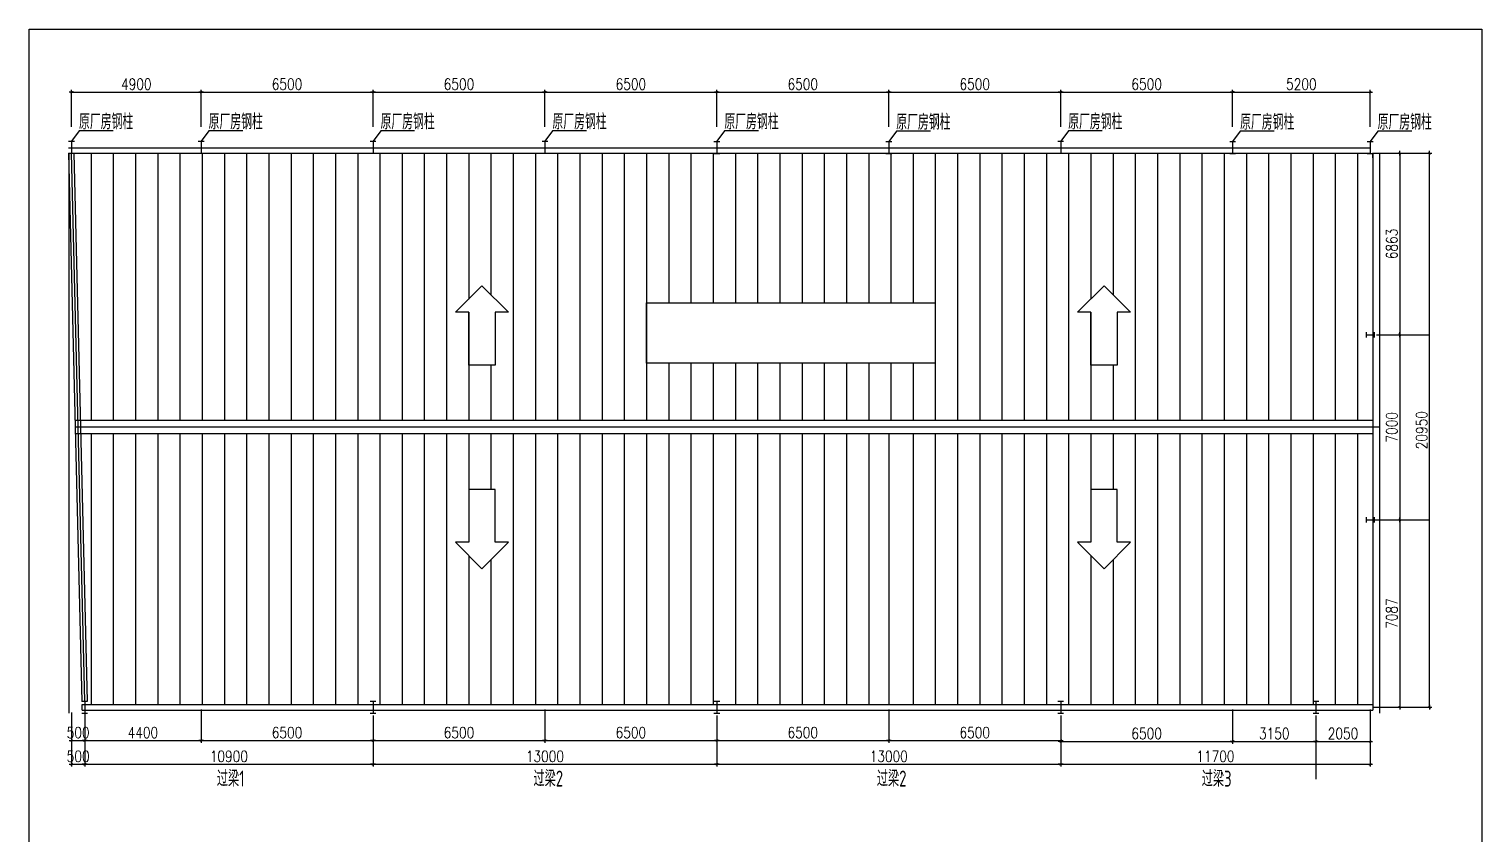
# Model space of a CAD drawing. Header units: millimetres. Extents: x 2287919 to 2522484, y -1845182 to -1736911.
# Drawn here: x 2394774 to 2449705, y -1767382 to -1736911 of the extents above; entities that cross this region are included whole.
import ezdxf

# ---------------------------------------------------------------- set-up
doc = ezdxf.new("R2010")
doc.units = ezdxf.units.MM
doc.header["$LTSCALE"] = 1000
doc.header["$PDMODE"] = 34
doc.styles.add('DIM_FONT', font='simplex.shx', dxfattribs={"width": 0.8, "bigfont": 'hztxt.shx'})
doc.styles.add('TSSD_Label', font='Tssdeng.shx', dxfattribs={"width": 0.7, "bigfont": 'hztxt.shx'})
doc.dimstyles.new('WGH(1)', dxfattribs={"dimscale": 1.2, "dimtxt": 100, "dimasz": 0.5, "dimexe": 75, "dimexo": 75, "dimgap": 75, "dimtad": 1, "dimdec": 0, "dimzin": 0, "dimdsep": 46, "dimtxsty": 'DIM_FONT', "dimblk1": '_DIMX', "dimblk2": '_DIMX', "dimsah": 1, "dimcen": 0.09, "dimclrd": 3, "dimclre": 3, "dimclrt": 7, "dimadec": 0, "dimazin": 0, "dimtfac": 1, "dimtdec": 0, "dimtix": 1, "dimtmove": 2, "dimatfit": 3, "dimldrblk": '_DIMX', "dimfxl": 1, "dimtolj": 1, "dimtzin": 0, "dimarcsym": 0})

# ---------------------------------------------------------------- blocks, each defined once
blk = doc.blocks.new('_DIMX')
blk.add_line((-150, 0), (150, 0))
at = {"const_width": 50}
blk.add_lwpolyline([(-70, -70), (70, 70)], dxfattribs=at)
blk = doc.blocks.new('*D1837')
at = {"color": 3, "lineweight": -2}
for p, q in [((2396378, -1740614), (2396378, -1739205)), ((2396379, -1739295), (2401278, -1739295)), ((2401278, -1740614), (2401278, -1739205))]:
    blk.add_line(p, q, dxfattribs=at)
at = {"layer": 'Defpoints', "color": 0}
for p in [(2401278, -1739295), (2396378, -1740704), (2401278, -1740704)]:
    blk.add_point(p, dxfattribs=at)
at = {"color": 3, "lineweight": -2, "xscale": 0.6, "yscale": 0.6, "zscale": 0.6, "rotation": 180}
blk.add_blockref('_DIMX', (2396378, -1739295), dxfattribs=at)
at = {"color": 3, "lineweight": -2, "xscale": 0.6, "yscale": 0.6, "zscale": 0.6}
blk.add_blockref('_DIMX', (2401278, -1739295), dxfattribs=at)
at = {"color": 7, "insert": (2398828, -1738995), "char_height": 420, "attachment_point": 5, "style": 'DIM_FONT'}
blk.add_mtext('\\A1;4900', dxfattribs=at)
blk = doc.blocks.new('*D1838')
at = {"color": 3, "lineweight": -2}
for p, q in [((2401278, -1740614), (2401278, -1739205)), ((2401279, -1739295), (2407778, -1739295)), ((2407778, -1740614), (2407778, -1739205))]:
    blk.add_line(p, q, dxfattribs=at)
at = {"layer": 'Defpoints', "color": 0}
for p in [(2407778, -1739295), (2401278, -1740704), (2407778, -1740704)]:
    blk.add_point(p, dxfattribs=at)
at = {"color": 3, "lineweight": -2, "xscale": 0.6, "yscale": 0.6, "zscale": 0.6, "rotation": 180}
blk.add_blockref('_DIMX', (2401278, -1739295), dxfattribs=at)
at = {"color": 3, "lineweight": -2, "xscale": 0.6, "yscale": 0.6, "zscale": 0.6}
blk.add_blockref('_DIMX', (2407778, -1739295), dxfattribs=at)
at = {"color": 7, "insert": (2404528, -1738995), "char_height": 420, "attachment_point": 5, "style": 'DIM_FONT'}
blk.add_mtext('\\A1;6500', dxfattribs=at)
blk = doc.blocks.new('*D1839')
at = {"color": 3, "lineweight": -2}
for p, q in [((2407778, -1740614), (2407778, -1739205)), ((2407779, -1739295), (2414278, -1739295)), ((2414278, -1740614), (2414278, -1739205))]:
    blk.add_line(p, q, dxfattribs=at)
at = {"layer": 'Defpoints', "color": 0}
for p in [(2414278, -1739295), (2407778, -1740704), (2414278, -1740704)]:
    blk.add_point(p, dxfattribs=at)
at = {"color": 3, "lineweight": -2, "xscale": 0.6, "yscale": 0.6, "zscale": 0.6, "rotation": 180}
blk.add_blockref('_DIMX', (2407778, -1739295), dxfattribs=at)
at = {"color": 3, "lineweight": -2, "xscale": 0.6, "yscale": 0.6, "zscale": 0.6}
blk.add_blockref('_DIMX', (2414278, -1739295), dxfattribs=at)
at = {"color": 7, "insert": (2411028, -1738995), "char_height": 420, "attachment_point": 5, "style": 'DIM_FONT'}
blk.add_mtext('\\A1;6500', dxfattribs=at)
blk = doc.blocks.new('*D1840')
at = {"color": 3, "lineweight": -2}
for p, q in [((2414278, -1740614), (2414278, -1739205)), ((2414279, -1739295), (2420778, -1739295)), ((2420778, -1740614), (2420778, -1739205))]:
    blk.add_line(p, q, dxfattribs=at)
at = {"layer": 'Defpoints', "color": 0}
for p in [(2420778, -1739295), (2414278, -1740704), (2420778, -1740704)]:
    blk.add_point(p, dxfattribs=at)
at = {"color": 3, "lineweight": -2, "xscale": 0.6, "yscale": 0.6, "zscale": 0.6, "rotation": 180}
blk.add_blockref('_DIMX', (2414278, -1739295), dxfattribs=at)
at = {"color": 3, "lineweight": -2, "xscale": 0.6, "yscale": 0.6, "zscale": 0.6}
blk.add_blockref('_DIMX', (2420778, -1739295), dxfattribs=at)
at = {"color": 7, "insert": (2417528, -1738995), "char_height": 420, "attachment_point": 5, "style": 'DIM_FONT'}
blk.add_mtext('\\A1;6500', dxfattribs=at)
blk = doc.blocks.new('*D1841')
at = {"color": 3, "lineweight": -2}
for p, q in [((2420778, -1740614), (2420778, -1739205)), ((2420779, -1739295), (2427278, -1739295)), ((2427278, -1740614), (2427278, -1739205))]:
    blk.add_line(p, q, dxfattribs=at)
at = {"layer": 'Defpoints', "color": 0}
for p in [(2427278, -1739295), (2420778, -1740704), (2427278, -1740704)]:
    blk.add_point(p, dxfattribs=at)
at = {"color": 3, "lineweight": -2, "xscale": 0.6, "yscale": 0.6, "zscale": 0.6, "rotation": 180}
blk.add_blockref('_DIMX', (2420778, -1739295), dxfattribs=at)
at = {"color": 3, "lineweight": -2, "xscale": 0.6, "yscale": 0.6, "zscale": 0.6}
blk.add_blockref('_DIMX', (2427278, -1739295), dxfattribs=at)
at = {"color": 7, "insert": (2424028, -1738995), "char_height": 420, "attachment_point": 5, "style": 'DIM_FONT'}
blk.add_mtext('\\A1;6500', dxfattribs=at)
blk = doc.blocks.new('*D1842')
at = {"color": 3, "lineweight": -2}
for p, q in [((2427278, -1740614), (2427278, -1739205)), ((2427279, -1739295), (2433778, -1739295)), ((2433778, -1740614), (2433778, -1739205))]:
    blk.add_line(p, q, dxfattribs=at)
at = {"layer": 'Defpoints', "color": 0}
for p in [(2433778, -1739295), (2427278, -1740704), (2433778, -1740704)]:
    blk.add_point(p, dxfattribs=at)
at = {"color": 3, "lineweight": -2, "xscale": 0.6, "yscale": 0.6, "zscale": 0.6, "rotation": 180}
blk.add_blockref('_DIMX', (2427278, -1739295), dxfattribs=at)
at = {"color": 3, "lineweight": -2, "xscale": 0.6, "yscale": 0.6, "zscale": 0.6}
blk.add_blockref('_DIMX', (2433778, -1739295), dxfattribs=at)
at = {"color": 7, "insert": (2430528, -1738995), "char_height": 420, "attachment_point": 5, "style": 'DIM_FONT'}
blk.add_mtext('\\A1;6500', dxfattribs=at)
blk = doc.blocks.new('*D1843')
at = {"color": 3, "lineweight": -2}
for p, q in [((2433778, -1740614), (2433778, -1739205)), ((2433779, -1739295), (2440278, -1739295)), ((2440278, -1740614), (2440278, -1739205))]:
    blk.add_line(p, q, dxfattribs=at)
at = {"layer": 'Defpoints', "color": 0}
for p in [(2440278, -1739295), (2433778, -1740704), (2440278, -1740704)]:
    blk.add_point(p, dxfattribs=at)
at = {"color": 3, "lineweight": -2, "xscale": 0.6, "yscale": 0.6, "zscale": 0.6, "rotation": 180}
blk.add_blockref('_DIMX', (2433778, -1739295), dxfattribs=at)
at = {"color": 3, "lineweight": -2, "xscale": 0.6, "yscale": 0.6, "zscale": 0.6}
blk.add_blockref('_DIMX', (2440278, -1739295), dxfattribs=at)
at = {"color": 7, "insert": (2437028, -1738995), "char_height": 420, "attachment_point": 5, "style": 'DIM_FONT'}
blk.add_mtext('\\A1;6500', dxfattribs=at)
blk = doc.blocks.new('*D1844')
at = {"color": 3, "lineweight": -2}
for p, q in [((2440278, -1740614), (2440278, -1739205)), ((2440279, -1739295), (2445478, -1739295)), ((2445478, -1740614), (2445478, -1739205))]:
    blk.add_line(p, q, dxfattribs=at)
at = {"layer": 'Defpoints', "color": 0}
for p in [(2445478, -1739295), (2440278, -1740704), (2445478, -1740704)]:
    blk.add_point(p, dxfattribs=at)
at = {"color": 3, "lineweight": -2, "xscale": 0.6, "yscale": 0.6, "zscale": 0.6, "rotation": 180}
blk.add_blockref('_DIMX', (2440278, -1739295), dxfattribs=at)
at = {"color": 3, "lineweight": -2, "xscale": 0.6, "yscale": 0.6, "zscale": 0.6}
blk.add_blockref('_DIMX', (2445478, -1739295), dxfattribs=at)
at = {"color": 7, "insert": (2442878, -1738995), "char_height": 420, "attachment_point": 5, "style": 'DIM_FONT'}
blk.add_mtext('\\A1;5200', dxfattribs=at)
blk = doc.blocks.new('*D1848')
at = {"color": 3, "lineweight": -2}
for p, q in [((2440278, -1762644), (2440278, -1763937)), ((2433778, -1762869), (2433778, -1763937)), ((2433779, -1763847), (2440278, -1763847))]:
    blk.add_line(p, q, dxfattribs=at)
at = {"layer": 'Defpoints', "color": 0}
for p in [(2440278, -1762554), (2433778, -1762779), (2440278, -1763847)]:
    blk.add_point(p, dxfattribs=at)
at = {"color": 3, "lineweight": -2, "xscale": 0.6, "yscale": 0.6, "zscale": 0.6, "rotation": 180}
blk.add_blockref('_DIMX', (2433778, -1763847), dxfattribs=at)
at = {"color": 3, "lineweight": -2, "xscale": 0.6, "yscale": 0.6, "zscale": 0.6}
blk.add_blockref('_DIMX', (2440278, -1763847), dxfattribs=at)
at = {"color": 7, "insert": (2437028, -1763547), "char_height": 420, "attachment_point": 5, "style": 'DIM_FONT'}
blk.add_mtext('\\A1;6500', dxfattribs=at)
blk = doc.blocks.new('*D1849')
at = {"color": 3, "lineweight": -2}
for p, q in [((2445478, -1762644), (2445478, -1763937)), ((2443428, -1763147), (2443428, -1763937)), ((2443429, -1763847), (2445478, -1763847))]:
    blk.add_line(p, q, dxfattribs=at)
at = {"layer": 'Defpoints', "color": 0}
for p in [(2445478, -1762554), (2443428, -1763057), (2445478, -1763847)]:
    blk.add_point(p, dxfattribs=at)
at = {"color": 3, "lineweight": -2, "xscale": 0.6, "yscale": 0.6, "zscale": 0.6, "rotation": 180}
blk.add_blockref('_DIMX', (2443428, -1763847), dxfattribs=at)
at = {"color": 3, "lineweight": -2, "xscale": 0.6, "yscale": 0.6, "zscale": 0.6}
blk.add_blockref('_DIMX', (2445478, -1763847), dxfattribs=at)
at = {"color": 7, "insert": (2444453, -1763547), "char_height": 420, "attachment_point": 5, "style": 'DIM_FONT'}
blk.add_mtext('\\A1;2050', dxfattribs=at)
blk = doc.blocks.new('*D1850')
at = {"color": 3, "lineweight": -2}
for p, q in [((2445568, -1741604), (2447817, -1741604)), ((2447727, -1762554), (2447727, -1741605)), ((2445568, -1762554), (2447817, -1762554))]:
    blk.add_line(p, q, dxfattribs=at)
at = {"layer": 'Defpoints', "color": 0}
for p in [(2445478, -1741604), (2447727, -1741604), (2445478, -1762554)]:
    blk.add_point(p, dxfattribs=at)
at = {"color": 3, "lineweight": -2, "xscale": 0.6, "yscale": 0.6, "zscale": 0.6}
for p, rotation in [((2447727, -1741604), 90), ((2447727, -1762554), 270)]:
    blk.add_blockref('_DIMX', p, dxfattribs=dict(at, rotation=rotation))
at = {"color": 7, "insert": (2447427, -1752079), "char_height": 420, "attachment_point": 5, "rotation": 90, "style": 'DIM_FONT'}
blk.add_mtext('\\A1;20950', dxfattribs=at)
blk = doc.blocks.new('*D1845')
at = {"color": 3, "lineweight": -2}
for p, q in [((2446046, -1741604), (2446689, -1741604)), ((2446599, -1741605), (2446599, -1748467)), ((2445777, -1748467), (2446689, -1748467))]:
    blk.add_line(p, q, dxfattribs=at)
at = {"layer": 'Defpoints', "color": 0}
for p in [(2445956, -1741604), (2445687, -1748467), (2446599, -1748467)]:
    blk.add_point(p, dxfattribs=at)
at = {"color": 3, "lineweight": -2, "xscale": 0.6, "yscale": 0.6, "zscale": 0.6}
for p, rotation in [((2446599, -1741604), 90), ((2446599, -1748467), 270)]:
    blk.add_blockref('_DIMX', p, dxfattribs=dict(at, rotation=rotation))
at = {"color": 7, "insert": (2446299, -1745036), "char_height": 420, "attachment_point": 5, "rotation": 90, "style": 'DIM_FONT'}
blk.add_mtext('\\A1;6863', dxfattribs=at)
blk = doc.blocks.new('*D1846')
at = {"color": 3, "lineweight": -2}
for p, q in [((2445718, -1748467), (2446689, -1748467)), ((2446599, -1748468), (2446599, -1755467)), ((2445568, -1755467), (2446689, -1755467))]:
    blk.add_line(p, q, dxfattribs=at)
at = {"layer": 'Defpoints', "color": 0}
for p in [(2445628, -1748467), (2445478, -1755467), (2446599, -1755467)]:
    blk.add_point(p, dxfattribs=at)
at = {"color": 3, "lineweight": -2, "xscale": 0.6, "yscale": 0.6, "zscale": 0.6}
for p, rotation in [((2446599, -1748467), 90), ((2446599, -1755467), 270)]:
    blk.add_blockref('_DIMX', p, dxfattribs=dict(at, rotation=rotation))
at = {"color": 7, "insert": (2446299, -1751967), "char_height": 420, "attachment_point": 5, "rotation": 90, "style": 'DIM_FONT'}
blk.add_mtext('\\A1;7000', dxfattribs=at)
blk = doc.blocks.new('*D1847')
at = {"color": 3, "lineweight": -2}
for p, q in [((2445568, -1755467), (2446689, -1755467)), ((2446599, -1755468), (2446599, -1762554)), ((2445922, -1762554), (2446689, -1762554))]:
    blk.add_line(p, q, dxfattribs=at)
at = {"layer": 'Defpoints', "color": 0}
for p in [(2445478, -1755467), (2445832, -1762554), (2446599, -1762554)]:
    blk.add_point(p, dxfattribs=at)
at = {"color": 3, "lineweight": -2, "xscale": 0.6, "yscale": 0.6, "zscale": 0.6}
for p, rotation in [((2446599, -1755467), 90), ((2446599, -1762554), 270)]:
    blk.add_blockref('_DIMX', p, dxfattribs=dict(at, rotation=rotation))
at = {"color": 7, "insert": (2446299, -1759011), "char_height": 420, "attachment_point": 5, "rotation": 90, "style": 'DIM_FONT'}
blk.add_mtext('\\A1;7087', dxfattribs=at)
blk = doc.blocks.new('*D1851')
at = {"color": 3, "lineweight": -2}
for p, q in [((2401278, -1762644), (2401278, -1763901)), ((2396878, -1762869), (2396878, -1763901)), ((2396879, -1763811), (2401278, -1763811))]:
    blk.add_line(p, q, dxfattribs=at)
at = {"layer": 'Defpoints', "color": 0}
for p in [(2401278, -1762554), (2396878, -1762779), (2401278, -1763811)]:
    blk.add_point(p, dxfattribs=at)
at = {"color": 3, "lineweight": -2, "xscale": 0.6, "yscale": 0.6, "zscale": 0.6, "rotation": 180}
blk.add_blockref('_DIMX', (2396878, -1763811), dxfattribs=at)
at = {"color": 3, "lineweight": -2, "xscale": 0.6, "yscale": 0.6, "zscale": 0.6}
blk.add_blockref('_DIMX', (2401278, -1763811), dxfattribs=at)
at = {"color": 7, "insert": (2399078, -1763511), "char_height": 420, "attachment_point": 5, "style": 'DIM_FONT'}
blk.add_mtext('\\A1;4400', dxfattribs=at)
blk = doc.blocks.new('*D1852')
at = {"color": 3, "lineweight": -2}
for p, q in [((2401278, -1762644), (2401278, -1763901)), ((2407778, -1762959), (2407778, -1763901)), ((2401279, -1763811), (2407778, -1763811))]:
    blk.add_line(p, q, dxfattribs=at)
at = {"layer": 'Defpoints', "color": 0}
for p in [(2401278, -1762554), (2407778, -1762869), (2407778, -1763811)]:
    blk.add_point(p, dxfattribs=at)
at = {"color": 3, "lineweight": -2, "xscale": 0.6, "yscale": 0.6, "zscale": 0.6, "rotation": 180}
blk.add_blockref('_DIMX', (2401278, -1763811), dxfattribs=at)
at = {"color": 3, "lineweight": -2, "xscale": 0.6, "yscale": 0.6, "zscale": 0.6}
blk.add_blockref('_DIMX', (2407778, -1763811), dxfattribs=at)
at = {"color": 7, "insert": (2404528, -1763511), "char_height": 420, "attachment_point": 5, "style": 'DIM_FONT'}
blk.add_mtext('\\A1;6500', dxfattribs=at)
blk = doc.blocks.new('*D1853')
at = {"color": 3, "lineweight": -2}
for p, q in [((2414278, -1762644), (2414278, -1763901)), ((2407778, -1762959), (2407778, -1763901)), ((2407779, -1763811), (2414278, -1763811))]:
    blk.add_line(p, q, dxfattribs=at)
at = {"layer": 'Defpoints', "color": 0}
for p in [(2414278, -1762554), (2407778, -1762869), (2414278, -1763811)]:
    blk.add_point(p, dxfattribs=at)
at = {"color": 3, "lineweight": -2, "xscale": 0.6, "yscale": 0.6, "zscale": 0.6, "rotation": 180}
blk.add_blockref('_DIMX', (2407778, -1763811), dxfattribs=at)
at = {"color": 3, "lineweight": -2, "xscale": 0.6, "yscale": 0.6, "zscale": 0.6}
blk.add_blockref('_DIMX', (2414278, -1763811), dxfattribs=at)
at = {"color": 7, "insert": (2411028, -1763511), "char_height": 420, "attachment_point": 5, "style": 'DIM_FONT'}
blk.add_mtext('\\A1;6500', dxfattribs=at)
blk = doc.blocks.new('*D1854')
at = {"color": 3, "lineweight": -2}
for p, q in [((2414278, -1762644), (2414278, -1763901)), ((2420778, -1763165), (2420778, -1763901)), ((2414279, -1763811), (2420778, -1763811))]:
    blk.add_line(p, q, dxfattribs=at)
at = {"layer": 'Defpoints', "color": 0}
for p in [(2414278, -1762554), (2420778, -1763075), (2420778, -1763811)]:
    blk.add_point(p, dxfattribs=at)
at = {"color": 3, "lineweight": -2, "xscale": 0.6, "yscale": 0.6, "zscale": 0.6, "rotation": 180}
blk.add_blockref('_DIMX', (2414278, -1763811), dxfattribs=at)
at = {"color": 3, "lineweight": -2, "xscale": 0.6, "yscale": 0.6, "zscale": 0.6}
blk.add_blockref('_DIMX', (2420778, -1763811), dxfattribs=at)
at = {"color": 7, "insert": (2417528, -1763511), "char_height": 420, "attachment_point": 5, "style": 'DIM_FONT'}
blk.add_mtext('\\A1;6500', dxfattribs=at)
blk = doc.blocks.new('*D1855')
at = {"color": 3, "lineweight": -2}
for p, q in [((2427278, -1762644), (2427278, -1763901)), ((2420778, -1763165), (2420778, -1763901)), ((2420779, -1763811), (2427278, -1763811))]:
    blk.add_line(p, q, dxfattribs=at)
at = {"layer": 'Defpoints', "color": 0}
for p in [(2427278, -1762554), (2420778, -1763075), (2427278, -1763811)]:
    blk.add_point(p, dxfattribs=at)
at = {"color": 3, "lineweight": -2, "xscale": 0.6, "yscale": 0.6, "zscale": 0.6, "rotation": 180}
blk.add_blockref('_DIMX', (2420778, -1763811), dxfattribs=at)
at = {"color": 3, "lineweight": -2, "xscale": 0.6, "yscale": 0.6, "zscale": 0.6}
blk.add_blockref('_DIMX', (2427278, -1763811), dxfattribs=at)
at = {"color": 7, "insert": (2424028, -1763511), "char_height": 420, "attachment_point": 5, "style": 'DIM_FONT'}
blk.add_mtext('\\A1;6500', dxfattribs=at)
blk = doc.blocks.new('*D1856')
at = {"color": 3, "lineweight": -2}
for p, q in [((2427278, -1762644), (2427278, -1763901)), ((2433778, -1763288), (2433778, -1763901)), ((2427279, -1763811), (2433778, -1763811))]:
    blk.add_line(p, q, dxfattribs=at)
at = {"layer": 'Defpoints', "color": 0}
for p in [(2427278, -1762554), (2433778, -1763198), (2433778, -1763811)]:
    blk.add_point(p, dxfattribs=at)
at = {"color": 3, "lineweight": -2, "xscale": 0.6, "yscale": 0.6, "zscale": 0.6, "rotation": 180}
blk.add_blockref('_DIMX', (2427278, -1763811), dxfattribs=at)
at = {"color": 3, "lineweight": -2, "xscale": 0.6, "yscale": 0.6, "zscale": 0.6}
blk.add_blockref('_DIMX', (2433778, -1763811), dxfattribs=at)
at = {"color": 7, "insert": (2430528, -1763511), "char_height": 420, "attachment_point": 5, "style": 'DIM_FONT'}
blk.add_mtext('\\A1;6500', dxfattribs=at)
blk = doc.blocks.new('*D1857')
at = {"color": 3, "lineweight": -2}
for p, q in [((2440278, -1762754), (2440278, -1763937)), ((2443428, -1762869), (2443428, -1763937)), ((2440279, -1763847), (2443428, -1763847))]:
    blk.add_line(p, q, dxfattribs=at)
at = {"layer": 'Defpoints', "color": 0}
for p in [(2440278, -1762664), (2443428, -1762779), (2443428, -1763847)]:
    blk.add_point(p, dxfattribs=at)
at = {"color": 3, "lineweight": -2, "xscale": 0.6, "yscale": 0.6, "zscale": 0.6, "rotation": 180}
blk.add_blockref('_DIMX', (2440278, -1763847), dxfattribs=at)
at = {"color": 3, "lineweight": -2, "xscale": 0.6, "yscale": 0.6, "zscale": 0.6}
blk.add_blockref('_DIMX', (2443428, -1763847), dxfattribs=at)
at = {"color": 7, "insert": (2441853, -1763547), "char_height": 420, "attachment_point": 5, "style": 'DIM_FONT'}
blk.add_mtext('\\A1;3150', dxfattribs=at)
blk = doc.blocks.new('*D1869')
at = {"color": 3, "lineweight": -2}
for p, q in [((2396878, -1762869), (2396878, -1764799)), ((2407778, -1762869), (2407778, -1764799)), ((2396879, -1764709), (2407778, -1764709))]:
    blk.add_line(p, q, dxfattribs=at)
at = {"layer": 'Defpoints', "color": 0}
for p in [(2396878, -1762779), (2407778, -1762779), (2407778, -1764709)]:
    blk.add_point(p, dxfattribs=at)
at = {"color": 3, "lineweight": -2, "xscale": 0.6, "yscale": 0.6, "zscale": 0.6, "rotation": 180}
blk.add_blockref('_DIMX', (2396878, -1764709), dxfattribs=at)
at = {"color": 3, "lineweight": -2, "xscale": 0.6, "yscale": 0.6, "zscale": 0.6}
blk.add_blockref('_DIMX', (2407778, -1764709), dxfattribs=at)
at = {"color": 7, "insert": (2402328, -1764409), "char_height": 420, "attachment_point": 5, "style": 'DIM_FONT'}
blk.add_mtext('\\A1;10900', dxfattribs=at)
blk = doc.blocks.new('*D1870')
at = {"color": 3, "lineweight": -2}
for p, q in [((2407778, -1762869), (2407778, -1764799)), ((2420778, -1762869), (2420778, -1764799)), ((2407779, -1764709), (2420778, -1764709))]:
    blk.add_line(p, q, dxfattribs=at)
at = {"layer": 'Defpoints', "color": 0}
for p in [(2407778, -1762779), (2420778, -1762779), (2420778, -1764709)]:
    blk.add_point(p, dxfattribs=at)
at = {"color": 3, "lineweight": -2, "xscale": 0.6, "yscale": 0.6, "zscale": 0.6, "rotation": 180}
blk.add_blockref('_DIMX', (2407778, -1764709), dxfattribs=at)
at = {"color": 3, "lineweight": -2, "xscale": 0.6, "yscale": 0.6, "zscale": 0.6}
blk.add_blockref('_DIMX', (2420778, -1764709), dxfattribs=at)
at = {"color": 7, "insert": (2414278, -1764409), "char_height": 420, "attachment_point": 5, "style": 'DIM_FONT'}
blk.add_mtext('\\A1;13000', dxfattribs=at)
blk = doc.blocks.new('*D1871')
at = {"color": 3, "lineweight": -2}
for p, q in [((2420778, -1762869), (2420778, -1764799)), ((2433778, -1762869), (2433778, -1764799)), ((2420779, -1764709), (2433778, -1764709))]:
    blk.add_line(p, q, dxfattribs=at)
at = {"layer": 'Defpoints', "color": 0}
for p in [(2420778, -1762779), (2433778, -1762779), (2433778, -1764709)]:
    blk.add_point(p, dxfattribs=at)
at = {"color": 3, "lineweight": -2, "xscale": 0.6, "yscale": 0.6, "zscale": 0.6, "rotation": 180}
blk.add_blockref('_DIMX', (2420778, -1764709), dxfattribs=at)
at = {"color": 3, "lineweight": -2, "xscale": 0.6, "yscale": 0.6, "zscale": 0.6}
blk.add_blockref('_DIMX', (2433778, -1764709), dxfattribs=at)
at = {"color": 7, "insert": (2427278, -1764409), "char_height": 420, "attachment_point": 5, "style": 'DIM_FONT'}
blk.add_mtext('\\A1;13000', dxfattribs=at)
blk = doc.blocks.new('*D1868')
at = {"color": 3, "lineweight": -2}
for p, q in [((2433778, -1763493), (2433778, -1764799)), ((2445478, -1763493), (2445478, -1764799)), ((2433779, -1764709), (2445478, -1764709))]:
    blk.add_line(p, q, dxfattribs=at)
at = {"layer": 'Defpoints', "color": 0}
for p in [(2433778, -1763403), (2445478, -1763403), (2445478, -1764709)]:
    blk.add_point(p, dxfattribs=at)
at = {"color": 3, "lineweight": -2, "xscale": 0.6, "yscale": 0.6, "zscale": 0.6, "rotation": 180}
blk.add_blockref('_DIMX', (2433778, -1764709), dxfattribs=at)
at = {"color": 3, "lineweight": -2, "xscale": 0.6, "yscale": 0.6, "zscale": 0.6}
blk.add_blockref('_DIMX', (2445478, -1764709), dxfattribs=at)
at = {"color": 7, "insert": (2439628, -1764409), "char_height": 420, "attachment_point": 5, "style": 'DIM_FONT'}
blk.add_mtext('\\A1;11700', dxfattribs=at)
blk = doc.blocks.new('*D1866')
at = {"color": 3, "lineweight": -2}
for p, q in [((2396878, -1762644), (2396878, -1763901)), ((2396378, -1762754), (2396378, -1763901)), ((2396378, -1763811), (2396377, -1763811)), ((2396378, -1763811), (2396878, -1763811)), ((2396879, -1763811), (2396880, -1763811))]:
    blk.add_line(p, q, dxfattribs=at)
at = {"layer": 'Defpoints', "color": 0}
for p in [(2396378, -1762664), (2396878, -1762554), (2396878, -1763811)]:
    blk.add_point(p, dxfattribs=at)
at = {"color": 3, "lineweight": -2, "xscale": 0.6, "yscale": 0.6, "zscale": 0.6}
blk.add_blockref('_DIMX', (2396378, -1763811), dxfattribs=at)
at = {"color": 3, "lineweight": -2, "xscale": 0.6, "yscale": 0.6, "zscale": 0.6, "rotation": 180}
blk.add_blockref('_DIMX', (2396878, -1763811), dxfattribs=at)
at = {"color": 7, "insert": (2396628, -1763511), "char_height": 420, "attachment_point": 5, "style": 'DIM_FONT'}
blk.add_mtext('\\A1;500', dxfattribs=at)
blk = doc.blocks.new('*D1867')
at = {"color": 3, "lineweight": -2}
for p, q in [((2396880, -1763791), (2396880, -1764799)), ((2396380, -1763901), (2396380, -1764799)), ((2396379, -1764709), (2396378, -1764709)), ((2396380, -1764709), (2396880, -1764709)), ((2396880, -1764709), (2396881, -1764709))]:
    blk.add_line(p, q, dxfattribs=at)
at = {"layer": 'Defpoints', "color": 0}
for p in [(2396380, -1763811), (2396880, -1763701), (2396880, -1764709)]:
    blk.add_point(p, dxfattribs=at)
at = {"color": 3, "lineweight": -2, "xscale": 0.6, "yscale": 0.6, "zscale": 0.6}
blk.add_blockref('_DIMX', (2396380, -1764709), dxfattribs=at)
at = {"color": 3, "lineweight": -2, "xscale": 0.6, "yscale": 0.6, "zscale": 0.6, "rotation": 180}
blk.add_blockref('_DIMX', (2396880, -1764709), dxfattribs=at)
at = {"color": 7, "insert": (2396630, -1764409), "char_height": 420, "attachment_point": 5, "style": 'DIM_FONT'}
blk.add_mtext('\\A1;500', dxfattribs=at)

msp = doc.modelspace()

# ---------------------------------------------------------------- linework, layer by layer
for p, q in [((2396668, -1740759.6), (2396378.4, -1741154.2)), ((2397950.8, -1740759.6), (2396668, -1740759.6)), ((2401568, -1740759.6), (2401278.4, -1741154.2)), ((2402850.8, -1740759.6), (2401568, -1740759.6)), ((2408068, -1740759.6), (2407778.4, -1741154.2)), ((2409350.8, -1740759.6), (2408068, -1740759.6)), ((2414568, -1740759.6), (2414278.4, -1741154.2)), ((2415850.8, -1740759.6), (2414568, -1740759.6)), ((2421068, -1740759.6), (2420778.4, -1741154.2)), ((2422350.8, -1740759.6), (2421068, -1740759.6)), ((2427568, -1740773.6), (2427278.4, -1741168.1)), ((2428850.8, -1740773.6), (2427568, -1740773.6)), ((2434068, -1740759.6), (2433778.4, -1741154.2)), ((2435350.8, -1740759.6), (2434068, -1740759.6)), ((2440568, -1740773.6), (2440278.4, -1741168.1)), ((2441850.8, -1740773.6), (2440568, -1740773.6)), ((2445768, -1740773.6), (2445478.4, -1741168.1)), ((2447050.8, -1740773.6), (2445768, -1740773.6)), ((2396268.4, -1741154.2), (2396488.4, -1741154.2)), ((2396378.4, -1741154.2), (2396378.4, -1741604.2)), ((2401168.4, -1741154.2), (2401388.4, -1741154.2)), ((2401278.4, -1741154.2), (2401278.4, -1741604.2)), ((2407668.4, -1741154.2), (2407888.4, -1741154.2)), ((2407778.4, -1741154.2), (2407778.4, -1741604.2)), ((2414168.4, -1741154.2), (2414388.4, -1741154.2)), ((2414278.4, -1741154.2), (2414278.4, -1741604.2)), ((2420668.4, -1741168.1), (2420888.4, -1741168.1)), ((2420778.4, -1741168.1), (2420778.4, -1741618.1)), ((2427168.4, -1741168.1), (2427388.4, -1741168.1)), ((2427278.4, -1741168.1), (2427278.4, -1741618.1)), ((2433668.4, -1741154.2), (2433888.4, -1741154.2)), ((2433778.4, -1741154.2), (2433778.4, -1741604.2)), ((2440168.4, -1741168.1), (2440388.4, -1741168.1)), ((2440278.4, -1741168.1), (2440278.4, -1741618.1)), ((2445368.4, -1741168.1), (2445588.4, -1741168.1)), ((2445478.4, -1741168.1), (2445478.4, -1741618.1)), ((2396278.4, -1741604.2), (2396278.4, -1762780)), ((2396778.4, -1762331.6), (2396278.4, -1741606.6)), ((2396878.4, -1762329.2), (2396378.4, -1741604.2)), ((2396978.4, -1762326.8), (2396478.4, -1741601.8)), ((2397118.4, -1741604.2), (2397118.4, -1751717.2)), ((2397958.4, -1741604.2), (2397958.4, -1751717.2)), ((2398798.4, -1741604.2), (2398798.4, -1751717.2)), ((2399638.4, -1741604.2), (2399638.4, -1751717.2)), ((2400478.4, -1741604.2), (2400478.4, -1751717.2)), ((2401168.4, -1741604.2), (2401388.4, -1741604.2)), ((2401318.4, -1741604.2), (2401318.4, -1751717.2)), ((2402158.4, -1741604.2), (2402158.4, -1751717.2)), ((2402998.4, -1741604.2), (2402998.4, -1751717.2)), ((2403838.4, -1741604.2), (2403838.4, -1751717.2)), ((2404678.4, -1741604.2), (2404678.4, -1751717.2)), ((2405518.4, -1741604.2), (2405518.4, -1751717.2)), ((2406358.4, -1741604.2), (2406358.4, -1751717.2)), ((2407198.4, -1741604.2), (2407198.4, -1751717.2)), ((2407668.4, -1741604.2), (2407888.4, -1741604.2)), ((2408038.4, -1741604.2), (2408038.4, -1751717.2)), ((2408878.4, -1741604.2), (2408878.4, -1751717.2)), ((2409718.4, -1741604.2), (2409718.4, -1751717.2)), ((2410558.4, -1741604.2), (2410558.4, -1751717.2)), ((2411398.4, -1741604.2), (2411398.4, -1747120)), ((2412238.4, -1741604.2), (2412238.4, -1746960)), ((2413078.4, -1741604.2), (2413078.4, -1751717.2)), ((2413918.4, -1741604.2), (2413918.4, -1751717.2)), ((2414168.4, -1741604.2), (2414388.4, -1741604.2)), ((2414758.4, -1741604.2), (2414758.4, -1751717.2)), ((2415598.4, -1741604.2), (2415598.4, -1751717.2)), ((2416438.4, -1741604.2), (2416438.4, -1751717.2)), ((2417278.4, -1741604.2), (2417278.4, -1751717.2)), ((2418118.4, -1741604.2), (2418118.4, -1751717.2)), ((2418958.4, -1741604.2), (2418958.4, -1747260)), ((2419798.4, -1741604.2), (2419798.4, -1747260)), ((2420638.4, -1741604.2), (2420638.4, -1747260)), ((2420668.4, -1741618.1), (2420888.4, -1741618.1)), ((2421478.4, -1741604.2), (2421478.4, -1747260)), ((2422318.4, -1741604.2), (2422318.4, -1747260)), ((2423158.4, -1741604.2), (2423158.4, -1747260)), ((2423998.4, -1741604.2), (2423998.4, -1747260)), ((2424838.4, -1741604.2), (2424838.4, -1747260)), ((2425678.4, -1741604.2), (2425678.4, -1747260)), ((2426518.4, -1741604.2), (2426518.4, -1747260)), ((2427168.4, -1741618.1), (2427388.4, -1741618.1)), ((2427358.4, -1741604.2), (2427358.4, -1741618.1)), ((2427358.4, -1741604.2), (2427358.4, -1747260)), ((2428198.4, -1741604.2), (2428198.4, -1747260)), ((2429038.4, -1741604.2), (2429038.4, -1751717.2)), ((2429878.4, -1741604.2), (2429878.4, -1751717.2)), ((2430718.4, -1741604.2), (2430718.4, -1751717.2)), ((2431558.4, -1741604.2), (2431558.4, -1751717.2)), ((2432398.4, -1741604.2), (2432398.4, -1751717.2)), ((2433238.4, -1741604.2), (2433238.4, -1751717.2)), ((2433668.4, -1741604.2), (2433888.4, -1741604.2)), ((2434078.4, -1741604.2), (2434078.4, -1751717.2)), ((2434918.4, -1741604.2), (2434918.4, -1747120)), ((2435758.4, -1741604.2), (2435758.4, -1746960)), ((2436598.4, -1741604.2), (2436598.4, -1751717.2)), ((2437438.4, -1741604.2), (2437438.4, -1751717.2)), ((2438278.4, -1741604.2), (2438278.4, -1751717.2)), ((2439118.4, -1741604.2), (2439118.4, -1751717.2)), ((2439958.4, -1741604.2), (2439958.4, -1751717.2)), ((2440168.4, -1741618.1), (2440388.4, -1741618.1)), ((2440798.4, -1741604.2), (2440798.4, -1751717.2)), ((2441638.4, -1741604.2), (2441638.4, -1751717.2)), ((2442478.4, -1741604.2), (2442478.4, -1751717.2)), ((2443318.4, -1741604.2), (2443318.4, -1751717.2)), ((2444158.4, -1741604.2), (2444158.4, -1751717.2)), ((2444998.4, -1741604.2), (2444998.4, -1751717.2)), ((2445368.4, -1741618.1), (2445588.4, -1741618.1)), ((2445838.4, -1741604.2), (2445838.4, -1762780)), ((2410898.4, -1747620), (2411898.4, -1746620)), ((2411898.4, -1746620), (2412898.4, -1747620)), ((2434418.4, -1747620), (2435418.4, -1746620)), ((2435418.4, -1746620), (2436418.4, -1747620)), ((2411398.4, -1747620), (2410898.4, -1747620)), ((2411398.4, -1749620), (2411398.4, -1747620)), ((2411398.4, -1747620), (2411398.4, -1751717.2)), ((2412898.4, -1747620), (2412398.4, -1747620)), ((2412398.4, -1747620), (2412398.4, -1747820)), ((2412398.4, -1747820), (2412398.4, -1749620)), ((2434918.4, -1747620), (2434418.4, -1747620)), ((2434918.4, -1749620), (2434918.4, -1747620)), ((2434918.4, -1747620), (2434918.4, -1751717.2)), ((2436418.4, -1747620), (2435918.4, -1747620)), ((2435918.4, -1747620), (2435918.4, -1747820)), ((2435918.4, -1747820), (2435918.4, -1749620)), ((2445328.4, -1748367.2), (2445328.4, -1748567.2)), ((2445328.4, -1748467.2), (2445628.4, -1748467.2)), ((2445628.4, -1748367.2), (2445628.4, -1748567.2)), ((2418958.4, -1749550), (2418958.4, -1751717.2)), ((2419798.4, -1749550), (2419798.4, -1751717.2)), ((2420638.4, -1749550), (2420638.4, -1751717.2)), ((2421478.4, -1749550), (2421478.4, -1751717.2)), ((2422318.4, -1749550), (2422318.4, -1751717.2)), ((2423158.4, -1749550), (2423158.4, -1751717.2)), ((2423998.4, -1749550), (2423998.4, -1751717.2)), ((2424838.4, -1749550), (2424838.4, -1751717.2)), ((2425678.4, -1749550), (2425678.4, -1751717.2)), ((2426518.4, -1749550), (2426518.4, -1751717.2)), ((2427358.4, -1749550), (2427358.4, -1751717.2)), ((2428198.4, -1749550), (2428198.4, -1751717.2)), ((2412398.4, -1749620), (2411398.4, -1749620)), ((2412238.4, -1749620), (2412238.4, -1751717.2)), ((2435918.4, -1749620), (2434918.4, -1749620)), ((2435758.4, -1749620), (2435758.4, -1751717.2)), ((2397118.4, -1752217.2), (2397118.4, -1762444.2)), ((2397958.4, -1752217.2), (2397958.4, -1762444.2)), ((2398798.4, -1752217.2), (2398798.4, -1762444.2)), ((2399638.4, -1752217.2), (2399638.4, -1762444.2)), ((2400478.4, -1752217.2), (2400478.4, -1762444.2)), ((2401318.4, -1752217.2), (2401318.4, -1762444.2)), ((2402158.4, -1752217.2), (2402158.4, -1762444.2)), ((2402998.4, -1752217.2), (2402998.4, -1762444.2)), ((2403838.4, -1752217.2), (2403838.4, -1762444.2)), ((2404678.4, -1752217.2), (2404678.4, -1762444.2)), ((2405518.4, -1752217.2), (2405518.4, -1762444.2)), ((2406358.4, -1752217.2), (2406358.4, -1762444.2)), ((2407198.4, -1752217.2), (2407198.4, -1762444.2)), ((2408038.4, -1752217.2), (2408038.4, -1762444.2)), ((2408878.4, -1752217.2), (2408878.4, -1762444.2)), ((2409718.4, -1752217.2), (2409718.4, -1762444.2)), ((2410558.4, -1752217.2), (2410558.4, -1762444.2)), ((2411398.4, -1752217.2), (2411398.4, -1756314.3)), ((2412238.4, -1752217.2), (2412238.4, -1754314.3)), ((2413078.4, -1752217.2), (2413078.4, -1762444.2)), ((2413918.4, -1752217.2), (2413918.4, -1762444.2)), ((2414758.4, -1752217.2), (2414758.4, -1762444.2)), ((2415598.4, -1752217.2), (2415598.4, -1762444.2)), ((2416438.4, -1752217.2), (2416438.4, -1762444.2)), ((2417278.4, -1752217.2), (2417278.4, -1762444.2)), ((2418118.4, -1752217.2), (2418118.4, -1762444.2)), ((2418958.4, -1752217.2), (2418958.4, -1762444.2)), ((2419798.4, -1752217.2), (2419798.4, -1762444.2)), ((2420638.4, -1752217.2), (2420638.4, -1762444.2)), ((2421478.4, -1752217.2), (2421478.4, -1762444.2)), ((2422318.4, -1752217.2), (2422318.4, -1762444.2)), ((2423158.4, -1752217.2), (2423158.4, -1762444.2)), ((2423998.4, -1752217.2), (2423998.4, -1762444.2)), ((2424838.4, -1752217.2), (2424838.4, -1762444.2)), ((2425678.4, -1752217.2), (2425678.4, -1762444.2)), ((2426518.4, -1752217.2), (2426518.4, -1762444.2)), ((2427278.4, -1752217.2), (2427278.4, -1762444.2)), ((2428198.4, -1752217.2), (2428198.4, -1762444.2)), ((2429038.4, -1752217.2), (2429038.4, -1762444.2)), ((2429878.4, -1752217.2), (2429878.4, -1762444.2)), ((2430718.4, -1752217.2), (2430718.4, -1762444.2)), ((2431558.4, -1752217.2), (2431558.4, -1762444.2)), ((2432398.4, -1752217.2), (2432398.4, -1762444.2)), ((2433238.4, -1752217.2), (2433238.4, -1762444.2)), ((2434078.4, -1752217.2), (2434078.4, -1762444.2)), ((2434918.4, -1752217.2), (2434918.4, -1756314.3)), ((2435758.4, -1752217.2), (2435758.4, -1754314.3)), ((2436598.4, -1752217.2), (2436598.4, -1762444.2)), ((2437438.4, -1752217.2), (2437438.4, -1762444.2)), ((2438278.4, -1752217.2), (2438278.4, -1762444.2)), ((2439118.4, -1752217.2), (2439118.4, -1762444.2)), ((2439958.4, -1752217.2), (2439958.4, -1762444.2)), ((2440798.4, -1752217.2), (2440798.4, -1762444.2)), ((2441638.4, -1752217.2), (2441638.4, -1762444.2)), ((2442478.4, -1752217.2), (2442478.4, -1762444.2)), ((2443318.4, -1752217.2), (2443318.4, -1762444.2)), ((2444158.4, -1752217.2), (2444158.4, -1762444.2)), ((2444998.4, -1752217.2), (2444998.4, -1762444.2)), ((2411398.4, -1754314.3), (2411398.4, -1756314.3)), ((2412398.4, -1754314.3), (2411398.4, -1754314.3)), ((2412398.4, -1756114.3), (2412398.4, -1754314.3)), ((2434918.4, -1754314.3), (2434918.4, -1756314.3)), ((2435918.4, -1754314.3), (2434918.4, -1754314.3)), ((2435918.4, -1756114.3), (2435918.4, -1754314.3)), ((2445328.4, -1755367.2), (2445328.4, -1755567.2)), ((2445328.4, -1755467.2), (2445628.4, -1755467.2)), ((2445628.4, -1755367.2), (2445628.4, -1755567.2)), ((2412398.4, -1756314.3), (2412398.4, -1756114.3)), ((2435918.4, -1756314.3), (2435918.4, -1756114.3)), ((2411398.4, -1756314.3), (2410898.4, -1756314.3)), ((2410898.4, -1756314.3), (2411898.4, -1757314.3)), ((2411898.4, -1757314.3), (2412898.4, -1756314.3)), ((2412898.4, -1756314.3), (2412398.4, -1756314.3)), ((2434918.4, -1756314.3), (2434418.4, -1756314.3)), ((2434418.4, -1756314.3), (2435418.4, -1757314.3)), ((2435418.4, -1757314.3), (2436418.4, -1756314.3)), ((2436418.4, -1756314.3), (2435918.4, -1756314.3)), ((2411398.4, -1756814.3), (2411398.4, -1762444.2)), ((2412238.4, -1756974.3), (2412238.4, -1762444.2)), ((2434918.4, -1756814.3), (2434918.4, -1762444.2)), ((2435758.4, -1756974.3), (2435758.4, -1762444.2)), ((2396768.4, -1762329.2), (2396988.4, -1762329.2)), ((2396778.4, -1762664.2), (2396778.4, -1762444.2)), ((2396878.4, -1762329.2), (2396878.4, -1762779.2)), ((2407668.4, -1762329.2), (2407888.4, -1762329.2)), ((2407778.4, -1762329.2), (2407778.4, -1762779.2)), ((2420668.4, -1762329.2), (2420888.4, -1762329.2)), ((2420778.4, -1762329.2), (2420778.4, -1762779.2)), ((2433668.4, -1762329.2), (2433888.4, -1762329.2)), ((2433778.4, -1762329.2), (2433778.4, -1762779.2)), ((2443318.4, -1762329.2), (2443538.4, -1762329.2)), ((2443428.4, -1762329.2), (2443428.4, -1762779.2)), ((2396768.4, -1762779.2), (2396988.4, -1762779.2)), ((2407668.4, -1762779.2), (2407888.4, -1762779.2)), ((2420668.4, -1762779.2), (2420888.4, -1762779.2)), ((2433668.4, -1762779.2), (2433888.4, -1762779.2)), ((2443318.4, -1762779.2), (2443538.4, -1762779.2)), ((2443318.4, -1762779.2), (2443318.4, -1762780))]:
    msp.add_line(p, q)
at = {"color": 1}
for p, q in [((2396268.4, -1741404.2), (2396488.4, -1741404.2)), ((2396268.4, -1741604.2), (2396488.4, -1741604.2)), ((2396378.4, -1741404.2), (2445478.4, -1741404.2)), ((2396378.4, -1741604.2), (2445478.4, -1741604.2)), ((2445578.4, -1741618.1), (2445578.4, -1762664.2)), ((2396728.4, -1751967.2), (2396528.4, -1751967.2)), ((2445838.4, -1751967.2), (2396728.4, -1751967.2)), ((2434078.4, -1751967.2), (2421478.4, -1751967.2)), ((2439958.4, -1751967.2), (2434918.4, -1751967.2)), ((2443318.4, -1751967.2), (2440798.4, -1751967.2)), ((2396778.4, -1762444.2), (2445578.4, -1762444.2)), ((2396778.4, -1762664.2), (2445578.4, -1762664.2))]:
    msp.add_line(p, q, dxfattribs=at)
at = {"color": 6}
for p, q in [((2396278.4, -1741604.2), (2396278.4, -1741784.2)), ((2445578.4, -1741784.2), (2445578.4, -1741604.2))]:
    msp.add_line(p, q, dxfattribs=at)
at = {"color": 3}
for p, q in [((2446689.2, -1748467.2), (2447726.6, -1748467.2)), ((2446689.2, -1755467.2), (2447726.6, -1755467.2)), ((2443428.4, -1763936.8), (2443428.4, -1765274.2))]:
    msp.add_line(p, q, dxfattribs=at)
at = {"color": 2}
for p, q in [((2445578.4, -1751717.2), (2396528.4, -1751717.2)), ((2420638.4, -1752217.2), (2396528.4, -1752217.2)), ((2445578.4, -1752217.2), (2420638.4, -1752217.2))]:
    msp.add_line(p, q, dxfattribs=at)
for points in [[(2394773.9, -1736911), (2449705.5, -1736911), (2449705.5, -1768081.5), (2394773.9, -1768081.5)], [(2418118.4, -1747260), (2429038.4, -1747260), (2429038.4, -1749550), (2418118.4, -1749550)]]:
    msp.add_lwpolyline(points, close=True)

# ---------------------------------------------------------------- texts
at = {"lineweight": -3, "style": 'TSSD_Label', "width": 0.7}
for s, height, p in [('原厂房钢柱', 586.09, (2396661.8, -1740705.5)), ('原厂房钢柱', 586.09, (2401561.8, -1740705.5)), ('原厂房钢柱', 586.09, (2408061.8, -1740705.5)), ('原厂房钢柱', 586.09, (2414561.8, -1740705.5)), ('原厂房钢柱', 586.09, (2421061.8, -1740705.5)), ('原厂房钢柱', 586.09, (2427561.8, -1740719.5)), ('原厂房钢柱', 586.09, (2434061.8, -1740705.5)), ('原厂房钢柱', 586.09, (2440561.8, -1740719.5)), ('原厂房钢柱', 586.09, (2445761.8, -1740719.5)), ('过梁1', 603.54, (2401875.1, -1765552.4)), ('过梁2', 603.54, (2413844.2, -1765552.4)), ('过梁2', 603.54, (2426828.1, -1765552.4)), ('过梁3', 603.54, (2439111.6, -1765557))]:
    msp.add_text(s, height=height, dxfattribs=at).set_placement(p)

# ---------------------------------------------------------------- dimensions: what is measured, and where the dimension line sits
for base, p1, p2, picture, middle in [((2401278.4, -1739295.3), (2396378.4, -1740703.9), (2401278.4, -1740703.9), '*D1837', (2398828.4, -1738995.3)), ((2407778.4, -1739295.3), (2401278.4, -1740703.9), (2407778.4, -1740703.9), '*D1838', (2404528.4, -1738995.3)), ((2414278.4, -1739295.3), (2407778.4, -1740703.9), (2414278.4, -1740703.9), '*D1839', (2411028.4, -1738995.3)), ((2420778.4, -1739295.3), (2414278.4, -1740703.9), (2420778.4, -1740703.9), '*D1840', (2417528.4, -1738995.3)), ((2427278.4, -1739295.3), (2420778.4, -1740703.9), (2427278.4, -1740703.9), '*D1841', (2424028.4, -1738995.3)), ((2433778.4, -1739295.3), (2427278.4, -1740703.9), (2433778.4, -1740703.9), '*D1842', (2430528.4, -1738995.3)), ((2440278.4, -1739295.3), (2433778.4, -1740703.9), (2440278.4, -1740703.9), '*D1843', (2437028.4, -1738995.3)), ((2445478.4, -1739295.3), (2440278.4, -1740703.9), (2445478.4, -1740703.9), '*D1844', (2442878.4, -1738995.3)), ((2396878.4, -1763811.2), (2396378.4, -1762664.2), (2396878.4, -1762554.2), '*D1866', (2396628.4, -1763511.2)), ((2401278.4, -1763811.2), (2396878.4, -1762779.2), (2401278.4, -1762554.2), '*D1851', (2399078.4, -1763511.2)), ((2407778.4, -1763811.2), (2401278.4, -1762554.2), (2407778.4, -1762869.2), '*D1852', (2404528.4, -1763511.2)), ((2414278.4, -1763811.2), (2407778.4, -1762869.2), (2414278.4, -1762554.2), '*D1853', (2411028.4, -1763511.2)), ((2420778.4, -1763811.2), (2414278.4, -1762554.2), (2420778.4, -1763074.9), '*D1854', (2417528.4, -1763511.2)), ((2427278.4, -1763811.2), (2420778.4, -1763074.9), (2427278.4, -1762554.2), '*D1855', (2424028.4, -1763511.2)), ((2433778.4, -1763811.2), (2427278.4, -1762554.2), (2433778.4, -1763198.4), '*D1856', (2430528.4, -1763511.2)), ((2440278.4, -1763846.8), (2433778.4, -1762779.2), (2440278.4, -1762554.2), '*D1848', (2437028.4, -1763546.8)), ((2443428.4, -1763846.8), (2440278.4, -1762664.2), (2443428.4, -1762779.2), '*D1857', (2441853.4, -1763546.8)), ((2445478.4, -1763846.8), (2443428.4, -1763056.9), (2445478.4, -1762554.2), '*D1849', (2444453.4, -1763546.8)), ((2407778.4, -1764709.5), (2396878.4, -1762779.2), (2407778.4, -1762779.2), '*D1869', (2402328.4, -1764409.5)), ((2420778.4, -1764709.5), (2407778.4, -1762779.2), (2420778.4, -1762779.2), '*D1870', (2414278.4, -1764409.5)), ((2433778.4, -1764709.5), (2420778.4, -1762779.2), (2433778.4, -1762779.2), '*D1871', (2427278.4, -1764409.5)), ((2396879.6, -1764709.5), (2396379.6, -1763811.2), (2396879.6, -1763701.2), '*D1867', (2396629.6, -1764409.5)), ((2445478.4, -1764709.5), (2433778.4, -1763403), (2445478.4, -1763403), '*D1868', (2439628.4, -1764409.5))]:
    dim = msp.add_linear_dim(base=base, p1=p1, p2=p2, dimstyle='WGH(1)', override={"dimtxt": 350})
    dim.commit()
    dim.dimension.update_dxf_attribs({"geometry": picture, "text_midpoint": middle})
for base, p1, p2, picture, middle in [((2447726.6, -1741604.2), (2445478.4, -1762554.2), (2445478.4, -1741604.2), '*D1850', (2447426.6, -1752079.2)), ((2446599.2, -1748467.2), (2445955.6, -1741604.2), (2445686.7, -1748467.2), '*D1845', (2446299.2, -1745035.7)), ((2446599.2, -1755467.2), (2445628.4, -1748467.2), (2445478.4, -1755467.2), '*D1846', (2446299.2, -1751967.2)), ((2446599.2, -1762554.2), (2445478.4, -1755467.2), (2445831.8, -1762554.2), '*D1847', (2446299.2, -1759010.7))]:
    dim = msp.add_linear_dim(base=base, p1=p1, p2=p2, angle=90, dimstyle='WGH(1)', override={"dimtxt": 350})
    dim.commit()
    dim.dimension.update_dxf_attribs({"geometry": picture, "text_midpoint": middle})

doc.saveas('drawing.dxf')
